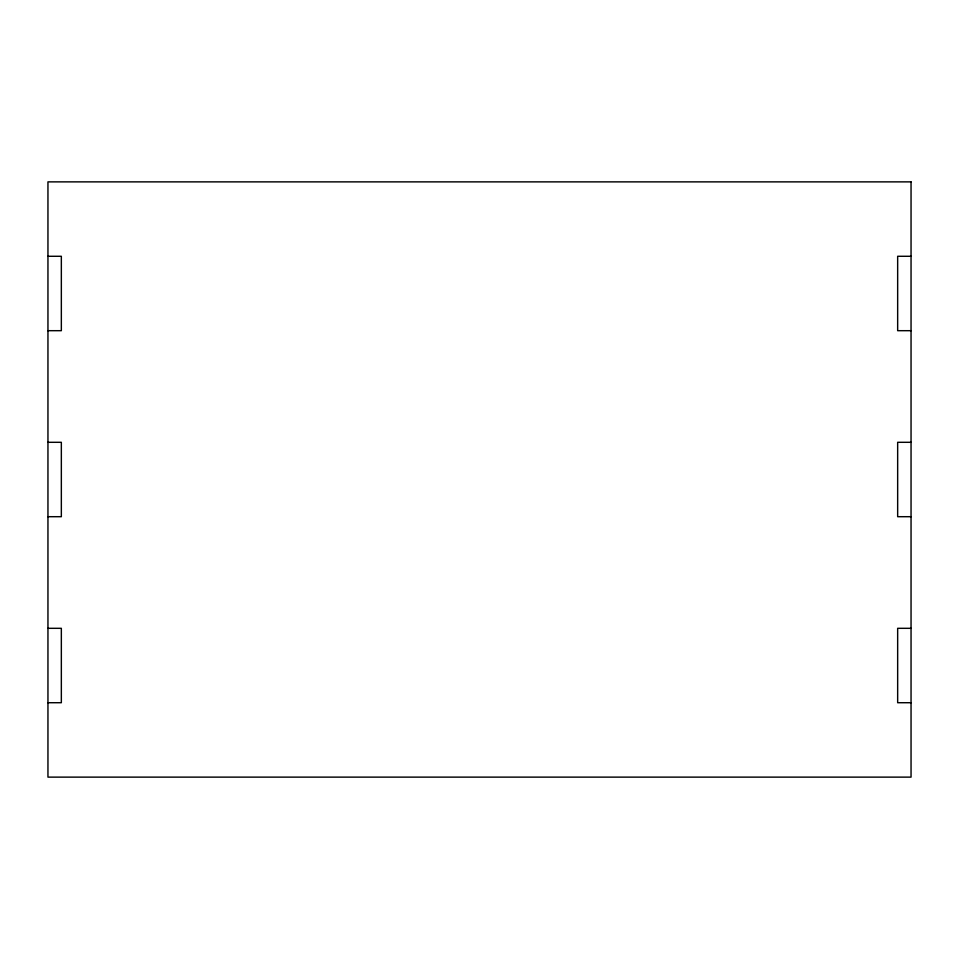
<?xml version="1.0" encoding="UTF-8"?>
<svg xmlns="http://www.w3.org/2000/svg" width="959" height="959" viewBox="0 0 959 959"><rect width="100%" height="100%" fill="white"/><g stroke="black" fill="none" stroke-linecap="round" stroke-linejoin="round"><path stroke-width="1.44" d="M47.95 256.281L61.34 256.281L61.34 330.687L47.95 330.687M911.05 256.281L897.66 256.281L897.66 330.687L911.05 330.687M47.95 442.303L61.34 442.303L61.34 516.697L47.95 516.697M911.05 442.303L897.66 442.303L897.66 516.697L911.05 516.697M47.95 628.313L61.34 628.313L61.34 702.719L47.95 702.719M911.05 628.313L897.66 628.313L897.66 702.719L911.05 702.719M911.05 181.874L47.95 181.874L47.95 777.126L911.05 777.126L911.05 181.874"/></g></svg>
